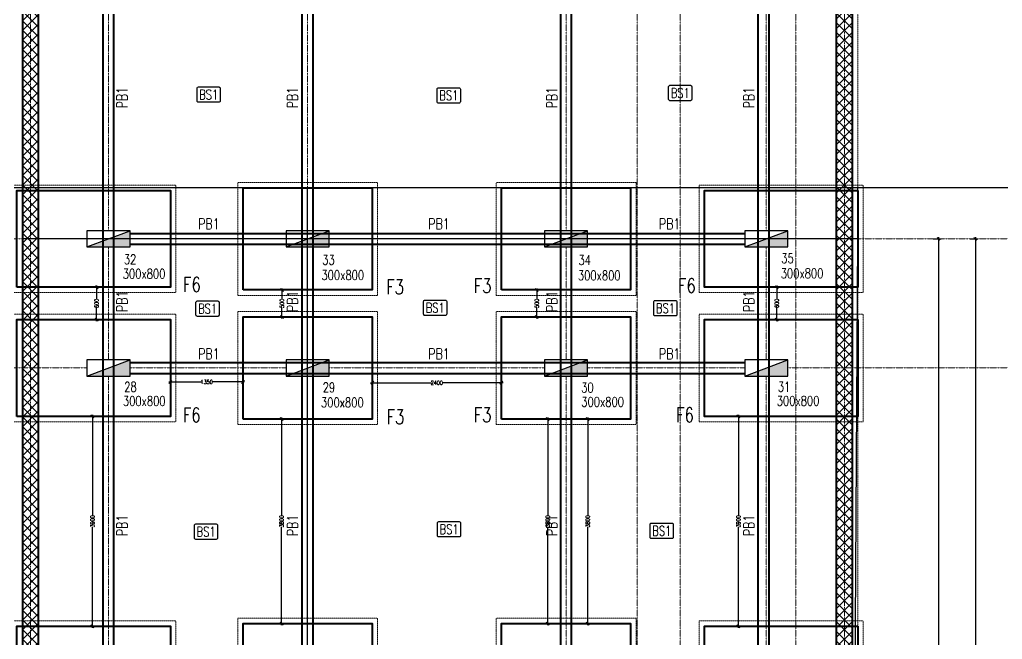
# Model space of a CAD drawing. Header units: millimetres. Extents: x -226110 to 125224, y -84 to 62581.
# Drawn here: x -51959 to -33704, y 27659 to 39176 of the extents above; entities that cross this region are included whole.
import ezdxf
from ezdxf.enums import TextEntityAlignment as Align

# ---------------------------------------------------------------- set-up
doc = ezdxf.new("R2010")
doc.units = ezdxf.units.MM
doc.set_wipeout_variables(frame=1)
for name, pattern in [('CENTER', [2, 1.25, -0.25, 0.25, -0.25]), ('CENTER2', [28.575, 19.05, -3.175, 3.175, -3.175]), ('DASHED2', [9.525, 6.35, -3.175]), ('DOT2', [0.125, 0, -0.125]), ('HIDDEN', [0.375, 0.25, -0.125]), ('HIDDEN2', [4.7625, 3.175, -1.5875])]:
    doc.linetypes.add(name, pattern=pattern)
for name, color, linetype, lineweight in [('Geo Col Size', 36, 'Continuous', 30), ('Geo GF11.12.23$0$Geo Col Hatch', 66, 'Continuous', 5), ('Geo GF11.12.23$0$Geo Column', 10, 'Continuous', 25), ('Geo-Beam 3', 9, 'HIDDEN2', 40), ('Geo-COLUMN-NO', 3, 'Continuous', 30), ('Geo-COLUMNS', 10, 'Continuous', 30), ('Geo-Dim  Sec & Plan', 250, 'Continuous', 25), ('Geo-Footing', 22, 'Continuous', 40), ('Geo-Footing inner L', 48, 'Continuous', 20), ('Geo-Footing Name', 7, 'Continuous', 30), ('Geo-Footing Pcc L', 251, 'HIDDEN', 13), ('Geo-GRID', 250, 'CENTER2', 13), ('Geo-Grid L', 250, 'CENTER', 13), ('Geo-RCC-PATT-RAMP', 8, 'Continuous', 13), ('Geo-Retaining-W-L', 126, 'Continuous', 40), ('Geo-TEXT-SLAB', 232, 'Continuous', 30)]:
    doc.layers.add(name, color=color, linetype=linetype, lineweight=lineweight)
doc.styles.add('simplex', font='simplex.shx', dxfattribs={"width": 0.75})
doc.dimstyles.new('Geo1-30 Dim 100', dxfattribs={"dimtxt": 75, "dimasz": 55, "dimexe": 50, "dimexo": 0.2, "dimgap": 0.1, "dimtad": 0, "dimdec": 0, "dimdsep": 46, "dimtxsty": 'simplex', "dimblk": 'OBLIQUE', "dimcen": 5, "dimdle": 30, "dimclrd": 252, "dimclre": 252, "dimclrt": 34, "dimadec": 0, "dimazin": 0, "dimtfac": 1, "dimtdec": 0, "dimtmove": 0, "dimatfit": 3, "dimfxl": 100, "dimfxlon": 1, "dimlwd": -1, "dimlwe": -1, "dimarcsym": 0})

# ---------------------------------------------------------------- blocks, each defined once
blk = doc.blocks.new('*U681')
at = {"layer": 'Geo-Footing'}
blk.add_lwpolyline([(-1700, -900), (-1700, 900), (1150, 900), (1150, -900)], close=True, dxfattribs=at)
at = {"layer": 'Geo-Footing inner L', "linetype": 'DOT2', "ltscale": 2}
blk.add_lwpolyline([(-400, -150), (400, -150), (400, 150), (-400, 150)], close=True, dxfattribs=at)
at = {"layer": 'Geo-Footing Pcc L', "linetype": 'DASHED2', "lineweight": 20, "ltscale": 0.3}
blk.add_lwpolyline([(-1800, -1000), (-1800, 1000), (1250, 1000), (1250, -1000)], close=True, dxfattribs=at)
at = {"layer": 'Geo-Footing Name', "style": 'simplex', "width": 0.75}
blk.add_attdef('F6', (1045, -1485), '', height=270, dxfattribs=at)
blk = doc.blocks.new('*U690')
at = {"layer": 'Geo-Footing'}
blk.add_lwpolyline([(1150, 900), (1150, -900), (-1700, -900), (-1700, 900)], close=True, dxfattribs=at)
at = {"layer": 'Geo-Footing inner L', "linetype": 'DOT2', "ltscale": 2}
blk.add_lwpolyline([(-150, 150), (-950, 150), (-950, -150), (-150, -150)], close=True, dxfattribs=at)
at = {"layer": 'Geo-Footing Pcc L', "linetype": 'DASHED2', "lineweight": 20, "ltscale": 0.3}
blk.add_lwpolyline([(1250, 1000), (1250, -1000), (-1800, -1000), (-1800, 1000)], close=True, dxfattribs=at)
at = {"layer": 'Geo-Footing Name', "style": 'simplex', "width": 0.75}
blk.add_attdef('F6', (1045, -1485), '', height=270, dxfattribs=at)
blk = doc.blocks.new('GRID')
at = {"layer": 'Geo-Grid L', "ltscale": 3}
for p, q in [((-9570, 51726.6), (-9570, -6705.1)), ((-8120, 51726.6), (-8120, -6705.1)), ((-4420, 51726.6), (-4420, -6705.1)), ((380, 51726.6), (380, -6705.1)), ((1700, 51726.6), (1700, -6705.1)), ((2500, 51726.6), (2500, -6705.1)), ((4100, 51726.6), (4100, -6705.1)), ((4650, 51726.6), (4650, -6705.1)), ((5550, 51726.6), (5550, -6705.1)), ((-12192.8, 24700), (13410.8, 24700)), ((-12192.8, 22300), (13410.8, 22300))]:
    blk.add_line(p, q, dxfattribs=at)
blk = doc.blocks.new('A$C20a6246b1')
at = {"layer": 'Geo-RCC-PATT-RAMP'}
h = blk.add_hatch(dxfattribs=at)
h.set_pattern_fill('ANSI37', color=256, scale=40)
edge = h.paths.add_edge_path()
edge.add_line((10910, 11850), (10910, 8600))
edge.add_line((10910, 8600), (11110, 8600))
edge.add_line((11110, 8600), (11110, 2000))
edge.add_line((11110, 2000), (12010, 2000))
edge.add_line((12010, 2000), (12010, -800))
edge.add_line((12010, -800), (-2810, -800))
edge.add_line((-2810, -800), (-2810, 45750))
edge.add_line((-2810, 45750), (-1510, 45750))
edge.add_line((-1510, 45750), (-1510, 51340))
edge.add_line((-1510, 51340), (2440, 51340))
edge.add_arc((4877, 51453), 2440, 93.1, 182.6734, ccw=False)
edge.add_line((4745, 53890), (12205, 53890))
edge.add_arc((11922, 48007), 5890, 54.5997, 87.2442, ccw=False)
edge.add_line((15334, 52807), (15912, 52339))
edge.add_arc((11852, 47932), 5992, 10.0715, 47.3451, ccw=False)
edge.add_arc((17260, 48892), 500, 0, 10.0715, ccw=False)
edge.add_line((17760, 48892), (17760, -1001))
edge.add_line((17760, -1001), (18060, -1001))
edge.add_line((18060, -1001), (18060, 48875))
edge.add_arc((17060, 48875), 1000, 0, 10.2606)
edge.add_arc((11852, 47932), 6292, 10.2606, 47.4326)
edge.add_line((16108, 52566), (15516, 53046))
edge.add_arc((11922, 48007), 6190, 54.5106, 87.3118)
edge.add_line((12212, 54190), (4756, 54190))
edge.add_arc((4875, 51454), 2738, 92.485, 176.1141)
edge.add_line((2143, 51640), (-1810, 51640))
edge.add_line((-1810, 51640), (-1810, 46050))
edge.add_line((-1810, 46050), (-3110, 46050))
edge.add_line((-3110, 46050), (-3110, -1100))
edge.add_line((-3110, -1100), (12310, -1100))
edge.add_line((12310, -1100), (12310, 2300))
edge.add_line((12310, 2300), (11410, 2300))
edge.add_line((11410, 2300), (11410, 8900))
edge.add_line((11410, 8900), (11210, 8900))
edge.add_line((11210, 8900), (11210, 11550))
edge.add_line((11210, 11550), (12310, 11550))
edge.add_line((12310, 11550), (12310, 49040))
edge.add_line((12310, 49040), (7390, 49040))
edge.add_line((7390, 49040), (7390, 48740))
edge.add_line((7390, 48740), (12010, 48740))
edge.add_line((12010, 48740), (12010, 11850))
edge.add_line((12010, 11850), (10910, 11850))
at = {"layer": 'Geo-Retaining-W-L'}
for points in [[(-3110, 46050), (-3110, -1100), (12310, -1100), (12310, 2300), (11410, 2300), (11410, 8900), (11210, 8900), (11210, 11550), (12310, 11550), (12310, 49040)], [(12010, 48740), (12010, 11850), (10910, 11850), (10910, 8600), (11110, 8600), (11110, 2000), (12010, 2000), (12010, -800), (-2810, -800), (-2810, 45750)]]:
    blk.add_lwpolyline(points, dxfattribs=at)
blk = doc.blocks.new('*U512')
at = {"layer": 'Geo-Footing'}
blk.add_lwpolyline([(-1200, -950), (-1200, 950), (1200, 950), (1200, -950)], close=True, dxfattribs=at)
at = {"layer": 'Geo-Footing Pcc L', "linetype": 'DASHED2', "lineweight": 20, "ltscale": 0.3}
blk.add_lwpolyline([(-1300, -1050), (-1300, 1050), (1300, 1050), (1300, -1050)], close=True, dxfattribs=at)
at = {"layer": 'Geo-Footing Name', "style": 'simplex', "width": 0.75}
blk.add_attdef('F3', (1280, -1310), '', height=270, dxfattribs=at)
blk = doc.blocks.new('*U1255')
at = {"layer": 'Geo Col Size', "style": 'simplex', "width": 0.75}
blk.add_attdef('300X800', (278, -469), '', height=180, dxfattribs=at)
blk.add_wipeout([(-400, 150), (400, 150), (400, -150), (-400, -150)]).dxf.layer = 'Geo GF11.12.23$0$Geo Column'
at = {"layer": 'Geo GF11.12.23$0$Geo Col Hatch'}
h = blk.add_hatch(color=256, dxfattribs=at)
h.dxf.hatch_style = 1
h.paths.add_polyline_path([(-400, -150), (400, -150), (400, 150)])
at = {"layer": 'Geo GF11.12.23$0$Geo Column'}
blk.add_line((-400, -150), (400, 150), dxfattribs=at)
blk.add_lwpolyline([(-400, -150), (400, -150), (400, 150), (-400, 150)], close=True, dxfattribs=at)
blk = doc.blocks.new('Geo GF11.12.23')
ref = blk.add_blockref('*U1255', (46433, 32643))
ref.add_attrib('300X800', '300x800', (46698, 31904), dxfattribs={"layer": 'Geo Col Size', "height": 180, "style": 'simplex', "width": 0.75})
ref = blk.add_blockref('*U1255', (50133, 32643))
ref.add_attrib('300X800', '300x800', (50389, 31879), dxfattribs={"layer": 'Geo Col Size', "height": 180, "style": 'simplex', "width": 0.75})
ref = blk.add_blockref('*U1255', (54933, 32643))
ref.add_attrib('300X800', '300x800', (55153, 31874), dxfattribs={"layer": 'Geo Col Size', "height": 180, "style": 'simplex', "width": 0.75})
ref = blk.add_blockref('*U1255', (58653, 32643))
ref.add_attrib('300X800', '300x800', (58921, 31912), dxfattribs={"layer": 'Geo Col Size', "height": 180, "style": 'simplex', "width": 0.75})
ref = blk.add_blockref('*U1255', (46433, 30243))
ref.add_attrib('300X800', '300x800', (46701, 29539), dxfattribs={"layer": 'Geo Col Size', "height": 180, "style": 'simplex', "width": 0.75})
ref = blk.add_blockref('*U1255', (50133, 30243))
ref.add_attrib('300X800', '300x800', (50381, 29512), dxfattribs={"layer": 'Geo Col Size', "height": 180, "style": 'simplex', "width": 0.75})
ref = blk.add_blockref('*U1255', (54933, 30243))
ref.add_attrib('300X800', '300x800', (55216, 29522), dxfattribs={"layer": 'Geo Col Size', "height": 180, "style": 'simplex', "width": 0.75})
ref = blk.add_blockref('*U1255', (58653, 30243))
ref.add_attrib('300X800', '300x800', (58847, 29542), dxfattribs={"layer": 'Geo Col Size', "height": 180, "style": 'simplex', "width": 0.75})
at = {"layer": 'Geo-COLUMN-NO', "style": 'simplex', "width": 0.75}
for s, p in [('32', (46718, 32171)), ('33', (50404, 32162)), ('34', (55163, 32158)), ('35', (58931, 32191)), ('28', (46725, 29803)), ('29', (50413, 29792)), ('30', (55214, 29788)), ('31', (58868, 29803))]:
    blk.add_text(s, height=180, dxfattribs=at).set_placement(p)
blk = doc.blocks.new('_Oblique')
at = {"color": 0, "linetype": 'ByBlock', "lineweight": -2}
blk.add_line((-0.5, -0.5), (0.5, 0.5), dxfattribs=at)
blk = doc.blocks.new('*D1317')
at = {"layer": 'Geo-Dim  Sec & Plan', "color": 252, "transparency": 16777216}
for p, q in [((-49159, 32542), (-49159, 32392)), ((-47809, 32542), (-47809, 32392))]:
    blk.add_line(p, q, dxfattribs=at)
at = {"layer": 'Geo-Dim  Sec & Plan', "color": 252, "linetype": 'Continuous', "transparency": 16777216}
for p, q in [((-49189, 32442), (-48578, 32442)), ((-47779, 32442), (-48390, 32442))]:
    blk.add_line(p, q, dxfattribs=at)
at = {"layer": 'Geo-Dim  Sec & Plan', "color": 252, "transparency": 16777216, "xscale": 55, "yscale": 55, "zscale": 55, "rotation": 180}
blk.add_blockref('_Oblique', (-49159, 32442), dxfattribs=at)
at = {"layer": 'Geo-Dim  Sec & Plan', "color": 252, "transparency": 16777216, "xscale": 55, "yscale": 55, "zscale": 55}
blk.add_blockref('_Oblique', (-47809, 32442), dxfattribs=at)
at = {"layer": 'Geo-Dim  Sec & Plan', "color": 34, "transparency": 16777216, "insert": (-48484, 32442), "char_height": 75, "attachment_point": 5, "style": 'simplex'}
blk.add_mtext('1350', dxfattribs=at)
blk = doc.blocks.new('*D1318')
at = {"layer": 'Geo-Dim  Sec & Plan', "color": 252, "transparency": 16777216}
for p, q in [((-45409, 32527), (-45409, 32377)), ((-43009, 32527), (-43009, 32377))]:
    blk.add_line(p, q, dxfattribs=at)
at = {"layer": 'Geo-Dim  Sec & Plan', "color": 252, "linetype": 'Continuous', "transparency": 16777216}
for p, q in [((-45439, 32427), (-44308, 32427)), ((-42979, 32427), (-44110, 32427))]:
    blk.add_line(p, q, dxfattribs=at)
at = {"layer": 'Geo-Dim  Sec & Plan', "color": 252, "transparency": 16777216, "xscale": 55, "yscale": 55, "zscale": 55, "rotation": 180}
blk.add_blockref('_Oblique', (-45409, 32427), dxfattribs=at)
at = {"layer": 'Geo-Dim  Sec & Plan', "color": 252, "transparency": 16777216, "xscale": 55, "yscale": 55, "zscale": 55}
blk.add_blockref('_Oblique', (-43009, 32427), dxfattribs=at)
at = {"layer": 'Geo-Dim  Sec & Plan', "color": 34, "transparency": 16777216, "insert": (-44209, 32427), "char_height": 75, "attachment_point": 5, "style": 'simplex'}
blk.add_mtext('2400', dxfattribs=at)
blk = doc.blocks.new('*D1324')
at = {"layer": 'Geo-Dim  Sec & Plan', "color": 252, "transparency": 16777216}
for p, q in [((-50506, 31802), (-50656, 31802)), ((-50506, 27902), (-50656, 27902))]:
    blk.add_line(p, q, dxfattribs=at)
at = {"layer": 'Geo-Dim  Sec & Plan', "color": 252, "linetype": 'Continuous', "transparency": 16777216}
for p, q in [((-50606, 31832), (-50606, 29951)), ((-50606, 27872), (-50606, 29752))]:
    blk.add_line(p, q, dxfattribs=at)
at = {"layer": 'Geo-Dim  Sec & Plan', "color": 252, "transparency": 16777216, "xscale": 55, "yscale": 55, "zscale": 55}
for p, rotation in [((-50606, 31802), 90), ((-50606, 27902), 270)]:
    blk.add_blockref('_Oblique', p, dxfattribs=dict(at, rotation=rotation))
at = {"layer": 'Geo-Dim  Sec & Plan', "color": 34, "transparency": 16777216, "insert": (-50606, 29852), "char_height": 75, "attachment_point": 5, "rotation": 90, "style": 'simplex'}
blk.add_mtext('3900', dxfattribs=at)
blk = doc.blocks.new('*D1325')
at = {"layer": 'Geo-Dim  Sec & Plan', "color": 252, "transparency": 16777216}
for p, q in [((-50430, 34202), (-50580, 34202)), ((-50430, 33602), (-50580, 33602))]:
    blk.add_line(p, q, dxfattribs=at)
at = {"layer": 'Geo-Dim  Sec & Plan', "color": 252, "linetype": 'Continuous', "transparency": 16777216}
for p, q in [((-50530, 34232), (-50530, 33974)), ((-50530, 33572), (-50530, 33829))]:
    blk.add_line(p, q, dxfattribs=at)
at = {"layer": 'Geo-Dim  Sec & Plan', "color": 252, "transparency": 16777216, "xscale": 55, "yscale": 55, "zscale": 55}
for p, rotation in [((-50530, 34202), 90), ((-50530, 33602), 270)]:
    blk.add_blockref('_Oblique', p, dxfattribs=dict(at, rotation=rotation))
at = {"layer": 'Geo-Dim  Sec & Plan', "color": 34, "transparency": 16777216, "insert": (-50530, 33902), "char_height": 75, "attachment_point": 5, "rotation": 90, "style": 'simplex'}
blk.add_mtext('600', dxfattribs=at)
blk = doc.blocks.new('*D1329')
at = {"layer": 'Geo-Dim  Sec & Plan', "color": 252, "linetype": 'Continuous', "transparency": 16777216}
for p, q in [((-47093, 31782), (-47093, 29951)), ((-47093, 27922), (-47093, 29752))]:
    blk.add_line(p, q, dxfattribs=at)
at = {"layer": 'Geo-Dim  Sec & Plan', "color": 252, "transparency": 16777216}
for p, q in [((-46993, 31752), (-47143, 31752)), ((-46993, 27952), (-47143, 27952))]:
    blk.add_line(p, q, dxfattribs=at)
at = {"layer": 'Geo-Dim  Sec & Plan', "color": 252, "transparency": 16777216, "xscale": 55, "yscale": 55, "zscale": 55}
for p, rotation in [((-47093, 31752), 90), ((-47093, 27952), 270)]:
    blk.add_blockref('_Oblique', p, dxfattribs=dict(at, rotation=rotation))
at = {"layer": 'Geo-Dim  Sec & Plan', "color": 34, "transparency": 16777216, "insert": (-47093, 29852), "char_height": 75, "attachment_point": 5, "rotation": 90, "style": 'simplex'}
blk.add_mtext('3800', dxfattribs=at)
blk = doc.blocks.new('*D1330')
at = {"layer": 'Geo-Dim  Sec & Plan', "color": 252, "transparency": 16777216}
for p, q in [((-47051, 34152), (-47136, 34152)), ((-47051, 33652), (-47136, 33652))]:
    blk.add_line(p, q, dxfattribs=at)
at = {"layer": 'Geo-Dim  Sec & Plan', "color": 252, "linetype": 'Continuous', "transparency": 16777216}
for p, q in [((-47086, 34182), (-47086, 33974)), ((-47086, 33622), (-47086, 33829))]:
    blk.add_line(p, q, dxfattribs=at)
at = {"layer": 'Geo-Dim  Sec & Plan', "color": 252, "transparency": 16777216, "xscale": 55, "yscale": 55, "zscale": 55}
for p, rotation in [((-47086, 34152), 90), ((-47086, 33652), 270)]:
    blk.add_blockref('_Oblique', p, dxfattribs=dict(at, rotation=rotation))
at = {"layer": 'Geo-Dim  Sec & Plan', "color": 34, "transparency": 16777216, "insert": (-47086, 33902), "char_height": 75, "attachment_point": 5, "rotation": 90, "style": 'simplex'}
blk.add_mtext('500', dxfattribs=at)
blk = doc.blocks.new('*D1320')
at = {"layer": 'Geo-Dim  Sec & Plan', "color": 252, "linetype": 'Continuous', "transparency": 16777216}
for p, q in [((-42149, 31782), (-42149, 29951)), ((-42149, 27922), (-42149, 29752))]:
    blk.add_line(p, q, dxfattribs=at)
at = {"layer": 'Geo-Dim  Sec & Plan', "color": 252, "transparency": 16777216}
for p, q in [((-42086, 31752), (-42199, 31752)), ((-42086, 27952), (-42199, 27952))]:
    blk.add_line(p, q, dxfattribs=at)
at = {"layer": 'Geo-Dim  Sec & Plan', "color": 252, "transparency": 16777216, "xscale": 55, "yscale": 55, "zscale": 55}
for p, rotation in [((-42149, 31752), 90), ((-42149, 27952), 270)]:
    blk.add_blockref('_Oblique', p, dxfattribs=dict(at, rotation=rotation))
at = {"layer": 'Geo-Dim  Sec & Plan', "color": 34, "transparency": 16777216, "insert": (-42149, 29852), "char_height": 75, "attachment_point": 5, "rotation": 90, "style": 'simplex'}
blk.add_mtext('3800', dxfattribs=at)
blk = doc.blocks.new('*D1321')
at = {"layer": 'Geo-Dim  Sec & Plan', "color": 252, "transparency": 16777216}
for p, q in [((-42253, 34152), (-42403, 34152)), ((-42253, 33652), (-42403, 33652))]:
    blk.add_line(p, q, dxfattribs=at)
at = {"layer": 'Geo-Dim  Sec & Plan', "color": 252, "linetype": 'Continuous', "transparency": 16777216}
for p, q in [((-42353, 34182), (-42353, 33974)), ((-42353, 33622), (-42353, 33829))]:
    blk.add_line(p, q, dxfattribs=at)
at = {"layer": 'Geo-Dim  Sec & Plan', "color": 252, "transparency": 16777216, "xscale": 55, "yscale": 55, "zscale": 55}
for p, rotation in [((-42353, 34152), 90), ((-42353, 33652), 270)]:
    blk.add_blockref('_Oblique', p, dxfattribs=dict(at, rotation=rotation))
at = {"layer": 'Geo-Dim  Sec & Plan', "color": 34, "transparency": 16777216, "insert": (-42353, 33902), "char_height": 75, "attachment_point": 5, "rotation": 90, "style": 'simplex'}
blk.add_mtext('500', dxfattribs=at)
blk = doc.blocks.new('*D1342')
at = {"layer": 'Geo-Dim  Sec & Plan', "color": 252, "linetype": 'Continuous', "transparency": 16777216}
for p, q in [((-41406, 31782), (-41406, 29951)), ((-41406, 27922), (-41406, 29752))]:
    blk.add_line(p, q, dxfattribs=at)
at = {"layer": 'Geo-Dim  Sec & Plan', "color": 252, "transparency": 16777216}
for p, q in [((-41506, 31752), (-41356, 31752)), ((-41506, 27952), (-41356, 27952))]:
    blk.add_line(p, q, dxfattribs=at)
at = {"layer": 'Geo-Dim  Sec & Plan', "color": 252, "transparency": 16777216, "xscale": 55, "yscale": 55, "zscale": 55}
for p, rotation in [((-41406, 31752), 90), ((-41406, 27952), 270)]:
    blk.add_blockref('_Oblique', p, dxfattribs=dict(at, rotation=rotation))
at = {"layer": 'Geo-Dim  Sec & Plan', "color": 34, "transparency": 16777216, "insert": (-41406, 29852), "char_height": 75, "attachment_point": 5, "rotation": 90, "style": 'simplex'}
blk.add_mtext('3800', dxfattribs=at)
blk = doc.blocks.new('*D1345')
at = {"layer": 'Geo-Dim  Sec & Plan', "color": 252, "transparency": 16777216}
for p, q in [((-38508, 31802), (-38658, 31802)), ((-38508, 27902), (-38658, 27902))]:
    blk.add_line(p, q, dxfattribs=at)
at = {"layer": 'Geo-Dim  Sec & Plan', "color": 252, "linetype": 'Continuous', "transparency": 16777216}
for p, q in [((-38608, 31832), (-38608, 29951)), ((-38608, 27872), (-38608, 29752))]:
    blk.add_line(p, q, dxfattribs=at)
at = {"layer": 'Geo-Dim  Sec & Plan', "color": 252, "transparency": 16777216, "xscale": 55, "yscale": 55, "zscale": 55}
for p, rotation in [((-38608, 31802), 90), ((-38608, 27902), 270)]:
    blk.add_blockref('_Oblique', p, dxfattribs=dict(at, rotation=rotation))
at = {"layer": 'Geo-Dim  Sec & Plan', "color": 34, "transparency": 16777216, "insert": (-38608, 29852), "char_height": 75, "attachment_point": 5, "rotation": 90, "style": 'simplex'}
blk.add_mtext('3900', dxfattribs=at)
blk = doc.blocks.new('*D1346')
at = {"layer": 'Geo-Dim  Sec & Plan', "color": 252, "transparency": 16777216}
for p, q in [((-37994, 34202), (-37844, 34202)), ((-37994, 33602), (-37844, 33602))]:
    blk.add_line(p, q, dxfattribs=at)
at = {"layer": 'Geo-Dim  Sec & Plan', "color": 252, "linetype": 'Continuous', "transparency": 16777216}
for p, q in [((-37894, 34232), (-37894, 33974)), ((-37894, 33572), (-37894, 33829))]:
    blk.add_line(p, q, dxfattribs=at)
at = {"layer": 'Geo-Dim  Sec & Plan', "color": 252, "transparency": 16777216, "xscale": 55, "yscale": 55, "zscale": 55}
for p, rotation in [((-37894, 34202), 90), ((-37894, 33602), 270)]:
    blk.add_blockref('_Oblique', p, dxfattribs=dict(at, rotation=rotation))
at = {"layer": 'Geo-Dim  Sec & Plan', "color": 34, "transparency": 16777216, "insert": (-37894, 33902), "char_height": 75, "attachment_point": 5, "rotation": 90, "style": 'simplex'}
blk.add_mtext('600', dxfattribs=at)
blk = doc.blocks.new('*D1367')
at = {"layer": 'Geo-Dim  Sec & Plan', "color": 252, "transparency": 16777216}
for p, q in [((-57473, 35102), (-57623, 35102)), ((-57473, 18702), (-57623, 18702))]:
    blk.add_line(p, q, dxfattribs=at)
at = {"layer": 'Geo-Dim  Sec & Plan', "color": 252, "linetype": 'Continuous', "transparency": 16777216}
for p, q in [((-57573, 35132), (-57573, 27022)), ((-57573, 18672), (-57573, 26781))]:
    blk.add_line(p, q, dxfattribs=at)
at = {"layer": 'Geo-Dim  Sec & Plan', "color": 252, "transparency": 16777216, "xscale": 55, "yscale": 55, "zscale": 55}
for p, rotation in [((-57573, 35102), 90), ((-57573, 18702), 270)]:
    blk.add_blockref('_Oblique', p, dxfattribs=dict(at, rotation=rotation))
at = {"layer": 'Geo-Dim  Sec & Plan', "color": 34, "transparency": 16777216, "insert": (-57573, 26902), "char_height": 75, "attachment_point": 5, "rotation": 90, "style": 'simplex'}
blk.add_mtext('16400', dxfattribs=at)
blk = doc.blocks.new('*D1368')
at = {"layer": 'Geo-Dim  Sec & Plan', "color": 252, "transparency": 16777216}
for p, q in [((-34305, 35102), (-34155, 35102)), ((-34305, 18702), (-34155, 18702))]:
    blk.add_line(p, q, dxfattribs=at)
at = {"layer": 'Geo-Dim  Sec & Plan', "color": 252, "linetype": 'Continuous', "transparency": 16777216}
for p, q in [((-34205, 35132), (-34205, 27022)), ((-34205, 18672), (-34205, 26781))]:
    blk.add_line(p, q, dxfattribs=at)
at = {"layer": 'Geo-Dim  Sec & Plan', "color": 252, "transparency": 16777216, "xscale": 55, "yscale": 55, "zscale": 55}
for p, rotation in [((-34205, 35102), 90), ((-34205, 18702), 270)]:
    blk.add_blockref('_Oblique', p, dxfattribs=dict(at, rotation=rotation))
at = {"layer": 'Geo-Dim  Sec & Plan', "color": 34, "transparency": 16777216, "insert": (-34205, 26902), "char_height": 75, "attachment_point": 5, "rotation": 90, "style": 'simplex'}
blk.add_mtext('16400', dxfattribs=at)
blk = doc.blocks.new('*D1378')
at = {"layer": 'Geo-Dim  Sec & Plan', "color": 252, "transparency": 16777216}
for p, q in [((-34990, 35102), (-34840, 35102)), ((-34990, 17252), (-34840, 17252))]:
    blk.add_line(p, q, dxfattribs=at)
at = {"layer": 'Geo-Dim  Sec & Plan', "color": 252, "linetype": 'Continuous', "transparency": 16777216}
for p, q in [((-34890, 35132), (-34890, 26297)), ((-34890, 17222), (-34890, 26056))]:
    blk.add_line(p, q, dxfattribs=at)
at = {"layer": 'Geo-Dim  Sec & Plan', "color": 252, "transparency": 16777216, "xscale": 55, "yscale": 55, "zscale": 55}
for p, rotation in [((-34890, 35102), 90), ((-34890, 17252), 270)]:
    blk.add_blockref('_Oblique', p, dxfattribs=dict(at, rotation=rotation))
at = {"layer": 'Geo-Dim  Sec & Plan', "color": 34, "transparency": 16777216, "insert": (-34890, 26177), "char_height": 75, "attachment_point": 5, "rotation": 90, "style": 'simplex'}
blk.add_mtext('17850', dxfattribs=at)
blk = doc.blocks.new('*D1383')
at = {"layer": 'Geo-Dim  Sec & Plan', "color": 252, "linetype": 'Continuous', "transparency": 16777216}
for p, q in [((14085, 38823), (16316, 38823)), ((18745, 38823), (16514, 38823)), ((-61248, 35132), (-61248, 19978)), ((-61248, 4572), (-61248, 19726))]:
    blk.add_line(p, q, dxfattribs=at)
at = {"layer": 'Geo-Dim  Sec & Plan', "color": 252, "transparency": 16777216}
for p, q in [((14115, 38869), (14115, 38773)), ((18715, 38869), (18715, 38773)), ((-61148, 35102), (-61298, 35102)), ((-61148, 4602), (-61298, 4602))]:
    blk.add_line(p, q, dxfattribs=at)
at = {"layer": 'Geo-Dim  Sec & Plan', "color": 252, "transparency": 16777216, "xscale": 55, "yscale": 55, "zscale": 55}
for p, rotation in [((14115, 38823), 180), ((-61248, 35102), 90), ((-61248, 4602), 270)]:
    blk.add_blockref('_Oblique', p, dxfattribs=dict(at, rotation=rotation))
blk.add_blockref('_Oblique', (18715, 38823), dxfattribs=at)
at = {"layer": 'Geo-Dim  Sec & Plan', "color": 34, "transparency": 16777216, "insert": (16415, 38823), "char_height": 75, "attachment_point": 5, "style": 'simplex'}
blk.add_mtext('4600', dxfattribs=at)
at = {"layer": 'Geo-Dim  Sec & Plan', "color": 34, "transparency": 16777216, "insert": (-61248, 19852), "char_height": 75, "attachment_point": 5, "rotation": 90, "style": 'simplex'}
blk.add_mtext('30500', dxfattribs=at)

msp = doc.modelspace()

# ---------------------------------------------------------------- linework, layer by layer
for points in [[(-51908.8, 35101.7), (-51908.8, 36051.7)], [(-36388.8, 35101.7), (-36388.8, 36051.7)]]:
    msp.add_lwpolyline(points)
at = {"layer": 'Geo-Footing Pcc L', "linetype": 'DASHED2', "lineweight": 20, "ltscale": 0.3}
for points in [[(-36388.8, 39961.7), (-36388.8, 36001.7)], [(-36388.8, 34201.7), (-36388.8, 33601.7)], [(-36388.8, 31801.7), (-36388.8, 27901.7)]]:
    msp.add_lwpolyline(points, dxfattribs=at)

# ---------------------------------------------------------------- block references
ref = msp.add_blockref('*U512', (-46608.8, 35101.7))
ref.add_attrib('F3', 'F3', (-45150.8, 34073.8), dxfattribs={"layer": 'Geo-Footing Name', "height": 270, "style": 'simplex', "width": 0.75})
ref = msp.add_blockref('*U681', (-50308.8, 35101.7))
ref.add_attrib('F6', 'F6', (-48923.5, 34118.3), dxfattribs={"layer": 'Geo-Footing Name', "height": 270, "style": 'simplex', "width": 0.75})
ref = msp.add_blockref('*U690', (-37538.8, 35101.7))
ref.add_attrib('F6', 'F6', (-39728.6, 34097.2), dxfattribs={"layer": 'Geo-Footing Name', "height": 270, "style": 'simplex', "width": 0.75})
ref = msp.add_blockref('*U681', (-50308.8, 32701.7))
ref.add_attrib('F6', 'F6', (-48927.4, 31693.9), dxfattribs={"layer": 'Geo-Footing Name', "height": 270, "style": 'simplex', "width": 0.75})
ref = msp.add_blockref('*U512', (-46608.8, 32701.7))
ref.add_attrib('F3', 'F3', (-45141.7, 31659.8), dxfattribs={"layer": 'Geo-Footing Name', "height": 270, "style": 'simplex', "width": 0.75})
ref = msp.add_blockref('*U690', (-37538.8, 32701.7))
ref.add_attrib('F6', 'F6', (-39764.4, 31695.1), dxfattribs={"layer": 'Geo-Footing Name', "height": 270, "style": 'simplex', "width": 0.75})
ref = msp.add_blockref('*U681', (-50308.8, 27001.7))
ref.add_attrib('F6', 'F6', (-48912.5, 26020.5), dxfattribs={"layer": 'Geo-Footing Name', "height": 270, "style": 'simplex', "width": 0.75})
ref = msp.add_blockref('*U512', (-46608.8, 27001.7))
ref.add_attrib('F3', 'F3', (-45161.2, 25952.1), dxfattribs={"layer": 'Geo-Footing Name', "height": 270, "style": 'simplex', "width": 0.75})
ref = msp.add_blockref('*U690', (-37538.8, 27001.7))
ref.add_attrib('F6', 'F6', (-39716.4, 25993.2), dxfattribs={"layer": 'Geo-Footing Name', "height": 270, "style": 'simplex', "width": 0.75})
at = {"layer": 'Geo-GRID'}
msp.add_blockref('GRID', (-42188.8, 10401.7), dxfattribs=at)
at = {"layer": 'Geo-Retaining-W-L'}
msp.add_blockref('A$C20a6246b1', (-48798.3, 5702.2), dxfattribs=at)

# ---------------------------------------------------------------- dimensions: what is measured, and where the dimension line sits
at = {"layer": 'Geo-Dim  Sec & Plan'}
dim = msp.add_linear_dim(base=(-57573.4, 18701.7), p1=(-51908.8, 35101.7), p2=(-51908.8, 18701.7), angle=90, dimstyle='Geo1-30 Dim 100', dxfattribs=at)
dim.commit()
dim.dimension.update_dxf_attribs({"geometry": '*D1367', "text_midpoint": (-57573.4, 26901.7)})

# ---------------------------------------------------------------- next in the draw order: block references
at = {"layer": 'Geo-COLUMNS'}
msp.add_blockref('Geo GF11.12.23', (-96741.8, 2458.7), dxfattribs=at)

# ---------------------------------------------------------------- next in the draw order: linework, layer by layer
for p, q in [((-31038.8, 36051.7), (-55162.9, 36051.7)), ((-46608.8, 18701.7), (-46608.8, 36051.7))]:
    msp.add_line(p, q)
msp.add_lwpolyline([(-51908.8, 18701.7), (-36488.8, 18701.7), (-36388.8, 35101.7), (-51908.8, 35101.7), (-51908.8, 18701.7)])
at = {"layer": 'Geo-Beam 3', "ltscale": 0.5}
for p, q in [((-38238.8, 18851.7), (-38238.8, 54441.7)), ((-38038.8, 18851.7), (-38038.8, 54441.7)), ((-41908.8, 16351.7), (-41908.8, 54141.7)), ((-41708.8, 16351.7), (-41708.8, 54141.7)), ((-50408.8, 7901.7), (-50408.8, 42311.7)), ((-50208.8, 7901.7), (-50208.8, 42311.7)), ((-46708.8, 7901.7), (-46708.8, 42311.7)), ((-46508.8, 7901.7), (-46508.8, 42311.7)), ((-49908.8, 35201.7), (-38488.8, 35201.7)), ((-49908.8, 35001.7), (-38488.8, 35001.7)), ((-49908.8, 32801.7), (-38488.8, 32801.7)), ((-49908.8, 32601.7), (-38488.8, 32601.7))]:
    msp.add_line(p, q, dxfattribs=at)
at = {"layer": 'Geo-TEXT-SLAB', "linetype": 'Continuous'}
for points in [[(-48639.3, 37925.5), (-48259.6, 37925.5, -0.4142136), (-48234.6, 37900.5), (-48234.6, 37664, -0.4142136), (-48259.6, 37639), (-48639.3, 37639, -0.4142136), (-48664.3, 37664), (-48664.3, 37900.5, -0.4142136)], [(-44177.3, 37910.7), (-43797.6, 37910.7, -0.4142136), (-43772.6, 37885.7), (-43772.6, 37649.1, -0.4142136), (-43797.6, 37624.1), (-44177.3, 37624.1, -0.4142136), (-44202.3, 37649.1), (-44202.3, 37885.7, -0.4142136)], [(-39878.7, 37955.3), (-39499, 37955.3, -0.4142136), (-39474, 37930.3), (-39474, 37693.7, -0.4142136), (-39499, 37668.7), (-39878.7, 37668.7, -0.4142136), (-39903.7, 37693.7), (-39903.7, 37930.3, -0.4142136)], [(-44430.4, 33963.9), (-44050.7, 33963.9, -0.4142136), (-44025.7, 33938.9), (-44025.7, 33702.3, -0.4142136), (-44050.7, 33677.3), (-44430.4, 33677.3, -0.4142136), (-44455.4, 33702.3), (-44455.4, 33938.9, -0.4142136)], [(-40153.5, 33955.1), (-39773.8, 33955.1, -0.4142136), (-39748.8, 33930.1), (-39748.8, 33693.5, -0.4142136), (-39773.8, 33668.5), (-40153.5, 33668.5, -0.4142136), (-40178.5, 33693.5), (-40178.5, 33930.1, -0.4142136)], [(-48659, 33947), (-48279.3, 33947, -0.4142136), (-48254.3, 33922), (-48254.3, 33685.4, -0.4142136), (-48279.3, 33660.4), (-48659, 33660.4, -0.4142136), (-48684, 33685.4), (-48684, 33922, -0.4142136)], [(-48686.7, 29803.2), (-48307, 29803.2, -0.4142136), (-48282, 29778.2), (-48282, 29541.6, -0.4142136), (-48307, 29516.6), (-48686.7, 29516.6, -0.4142136), (-48711.7, 29541.6), (-48711.7, 29778.2, -0.4142136)], [(-44173, 29847.5), (-43793.3, 29847.5, -0.4142136), (-43768.3, 29822.5), (-43768.3, 29586, -0.4142136), (-43793.3, 29561), (-44173, 29561, -0.4142136), (-44198, 29586), (-44198, 29822.5, -0.4142136)], [(-40221.7, 29818), (-39842, 29818, -0.4142136), (-39817, 29793), (-39817, 29556.4, -0.4142136), (-39842, 29531.4), (-40221.7, 29531.4, -0.4142136), (-40246.7, 29556.4), (-40246.7, 29793, -0.4142136)]]:
    msp.add_lwpolyline(points, format="xyb", close=True, dxfattribs=at)

# ---------------------------------------------------------------- next in the draw order: block references
ref = msp.add_blockref('*U512', (-41808.8, 35101.7))
ref.add_attrib('F3', 'F3', (-43523.4, 34096.4), dxfattribs={"layer": 'Geo-Footing Name', "height": 270, "style": 'simplex', "width": 0.75})
ref = msp.add_blockref('*U512', (-41808.8, 32701.7))
ref.add_attrib('F3', 'F3', (-43523.4, 31696.4), dxfattribs={"layer": 'Geo-Footing Name', "height": 270, "style": 'simplex', "width": 0.75})
ref = msp.add_blockref('*U512', (-41808.8, 27001.7))
ref.add_attrib('F3', 'F3', (-43533.7, 25921.9), dxfattribs={"layer": 'Geo-Footing Name', "height": 270, "style": 'simplex', "width": 0.75})

# ---------------------------------------------------------------- next in the draw order: texts
at = {"layer": 'Geo-Beam 3', "ltscale": 0.5, "style": 'simplex', "width": 0.75}
for p in [(-49957.5, 37527), (-46792.3, 37527), (-41973, 37527), (-38314.2, 37527), (-49957.5, 33740.2), (-46792.3, 33740.2), (-41973, 33740.2), (-38314.2, 33740.2), (-49957.5, 29575.4), (-46790, 29575.4), (-41973, 29575.4), (-38314.2, 29575.4)]:
    msp.add_text('PB1', height=200, rotation=90, dxfattribs=at).set_placement(p)
for p in [(-48643.4, 35280.5), (-44368.4, 35280.5), (-40083.4, 35280.5), (-48643.4, 32864.8), (-44368.4, 32864.8), (-40083.4, 32864.8)]:
    msp.add_text('PB1', height=200, dxfattribs=at).set_placement(p)
at = {"layer": 'Geo-TEXT-SLAB', "color": 7, "linetype": 'Continuous', "style": 'simplex', "width": 0.75}
for p in [(-48447.7, 37693), (-43985.7, 37678.1), (-39687.1, 37722.7), (-48467.4, 33714.4), (-44238.8, 33731.3), (-39961.9, 33722.5), (-43981.5, 29615), (-40030.1, 29585.4), (-48495.2, 29570.6)]:
    msp.add_text('BS1', height=180, dxfattribs=at).set_placement(p, align=Align.CENTER)

# ---------------------------------------------------------------- next in the draw order: dimensions: what is measured, and where the dimension line sits
at = {"layer": 'Geo-Dim  Sec & Plan'}
for base, p1, p2, picture, middle in [((-61247.8, 35101.7), (-51908.8, 4601.7), (-51908.8, 35101.7), '*D1383', (-61247.8, 19851.7)), ((-34204.7, 18701.7), (-36388.8, 35101.7), (-36488.8, 18701.7), '*D1368', (-34204.7, 26901.7)), ((-34890.3, 35101.7), (-36488.8, 17251.7), (-36388.8, 35101.7), '*D1378', (-34890.3, 26176.7)), ((-50529.6, 34201.7), (-50308.8, 33601.7), (-50308.8, 34201.7), '*D1325', (-50529.6, 33901.7)), ((-47085.8, 34151.7), (-47050.4, 33651.7), (-47050.4, 34151.7), '*D1330', (-47085.8, 33901.7)), ((-42352.8, 34151.7), (-41908.8, 33651.7), (-41908.8, 34151.7), '*D1321', (-42352.8, 33901.7)), ((-37893.6, 34201.7), (-38088.8, 33601.7), (-38088.8, 34201.7), '*D1346', (-37893.6, 33901.7)), ((-50605.9, 31801.7), (-50308.8, 27901.7), (-50308.8, 31801.7), '*D1324', (-50605.9, 29851.7)), ((-47092.8, 31751.7), (-46608.8, 27951.7), (-46608.8, 31751.7), '*D1329', (-47092.8, 29851.7)), ((-42148.6, 31751.7), (-42085.7, 27951.7), (-42085.7, 31751.7), '*D1320', (-42148.6, 29851.7)), ((-41406.1, 31751.7), (-41808.8, 27951.7), (-41808.8, 31751.7), '*D1342', (-41406.1, 29851.7)), ((-38608.4, 31801.7), (-38238.8, 27901.7), (-38238.8, 31801.7), '*D1345', (-38608.4, 29851.7))]:
    dim = msp.add_linear_dim(base=base, p1=p1, p2=p2, angle=90, dimstyle='Geo1-30 Dim 100', dxfattribs=at)
    dim.commit()
    dim.dimension.update_dxf_attribs({"geometry": picture, "text_midpoint": middle})
for base, p1, p2, picture, middle in [((-47808.8, 32442.2), (-49158.8, 32701.7), (-47808.8, 32701.7), '*D1317', (-48483.8, 32442.2)), ((-43008.8, 32426.9), (-45408.8, 32701.7), (-43008.8, 32701.7), '*D1318', (-44208.8, 32426.9))]:
    dim = msp.add_linear_dim(base=base, p1=p1, p2=p2, dimstyle='Geo1-30 Dim 100', dxfattribs=at)
    dim.commit()
    dim.dimension.update_dxf_attribs({"geometry": picture, "text_midpoint": middle})

doc.saveas('drawing.dxf')
